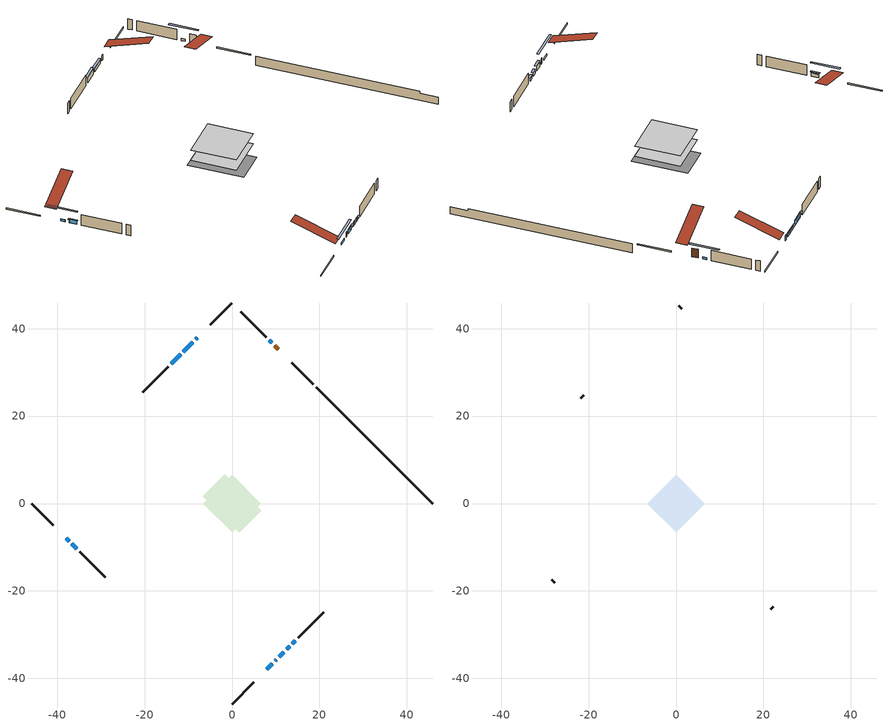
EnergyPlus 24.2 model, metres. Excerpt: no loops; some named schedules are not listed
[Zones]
conditioned space
 floor adiabatic (AdiabaticFloorConstruction): -6.63,0 0,6.63 6.63,0 0,-6.63 z0.64
 floor foundation (Slab1 construction): -6.65,1.62 -1.62,6.65 6.65,-1.62 1.62,-6.65 z-1.49
 wall outside (RimJoist1 construction): 0,-45.87 4.98,-40.88 / -45.87,0 -40.88,-4.98 / 0,45.87 -4.98,40.88 / 18.63,27.24 13.64,32.22 z0.64:0.94
 wall outside (AdiabaticWallConstruction 1): 10.63,35.24 9.72,36.14 z0.64:2.67
 wall outside (AdiabaticWallConstruction): -8,37.87 -8.3,37.57 / 9.84,-36.02 10.14,-35.73 / -11.76,34.1 -13.92,31.95 z0.64:1.86; 9.07,36.8 8.47,37.39 / 8,-37.87 9.19,-36.68 / -37.87,-8 -37.27,-8.59 z0.64:1.12; -8.95,36.91 -11.11,34.76 / -36.62,-9.25 -35.54,-10.33 z0.64:1.4; 10.8,-35.07 11.87,-33.99 z0.64:1.68; 12.53,-33.34 13.18,-32.69 z0.64:1.33; 13.83,-32.03 14.48,-31.38 z0.64:1.25
 wall outside (Wall1 construction): 15.14,-30.73 20.99,-24.88 / -34.88,-10.98 -29.03,-16.83 / -14.58,31.29 -20.43,25.44 / 7.82,38.05 1.97,43.9 z0.64:3.08
 wall foundation (FoundationWall1 construction): 19.28,26.58,-1.49 19.28,26.58,0.64 43.21,2.66,0.64 43.21,2.66,0.21 45.87,0,0.21 45.87,0,-1.49
 window (WindowConstruction 6): -8,37.87 -8.3,37.57 z0.64:1.86
 window (WindowConstruction 8): 9.07,36.8 8.47,37.39 z0.64:1.12
 window (WindowConstruction 9): 8,-37.87 9.19,-36.68 z0.64:1.12
 window (WindowConstruction 10): -37.87,-8 -37.27,-8.59 z0.64:1.12
 window (WindowConstruction 7): 9.84,-36.02 10.14,-35.73 z0.64:1.86
 window (WindowConstruction): -8.95,36.91 -11.11,34.76 z0.64:1.4
 window (WindowConstruction 1): -11.76,34.1 -13.92,31.95 z0.64:1.86
 window (WindowConstruction 2): 10.8,-35.07 11.87,-33.99 z0.64:1.68
 window (WindowConstruction 3): 12.53,-33.34 13.18,-32.69 z0.64:1.33
 window (WindowConstruction 4): 13.83,-32.03 14.48,-31.39 z0.64:1.25
 window (WindowConstruction 5): -36.62,-9.25 -35.54,-10.33 z0.64:1.4
 door (Door): 10.63,35.24 9.73,36.14 z0.64:2.67
 ceiling adiabatic (AdiabaticFloorConstruction): 0,-6.63 6.63,0 0,6.63 -6.63,0 z0.64
attic - vented
 floor to conditioned space (Floor1 construction Reversed): -6.63,0 0,6.63 6.63,0 0,-6.63 z3.08
 wall outside (Wall2 construction): 21.64,-24.22 22.3,-23.57 / -28.38,-17.49 -27.72,-18.15 / -21.08,24.78 -21.74,24.13 / 1.31,44.55 0.66,45.21 z0.64:3.08
 roof outside (Roof1 construction): 7.34,-38.52,3.08 0.88,-32.06,6.12 -0.82,-33.77,6.12 5.64,-40.23,3.08; -38.52,-7.34,3.08 -32.06,-0.88,6.12 -33.77,0.82,6.12 -40.23,-5.64,3.08; -7.34,38.52,3.08 -0.88,32.06,6.12 0.82,33.77,6.12 -5.64,40.23,3.08; 11.28,34.58,3.08 4.83,28.12,6.12 6.53,26.42,6.12 12.99,32.88,3.08
shading: 6.61,39.26 10.93,34.93 11.23,35.22 6.9,39.55 z3.76; 11.05,-34.81 6.13,-39.73 6.42,-40.02 11.34,-35.1 z3.76; -35.41,-10.46 -39.73,-6.13 -40.02,-6.42 -35.7,-10.75 z3.76; -11.25,34.62 -8.81,37.06 -9.1,37.35 -11.54,34.91 z1.6; -14.06,31.8 -11.62,34.24 -11.91,34.53 -14.35,32.1 z2.06; 12.02,-33.85 10.65,-35.21 10.95,-35.5 12.31,-34.14 z1.88; 13.32,-32.55 12.39,-33.48 12.68,-33.77 13.61,-32.84 z1.53; 14.62,-31.24 13.69,-32.17 13.98,-32.47 14.91,-31.53 z1.45; -35.4,-10.47 -36.76,-9.11 -37.05,-9.4 -35.69,-10.76 z1.6
[Building]
Building 1: Terrain=Suburbs
[Site:Location]
Edmonton Intl AP_AB: Latitude {deg}=53.31; Longitude {deg}=-113.58; Time Zone {hr}=-7; Elevation {m}=723; Keep Site Location Information=Yes
[Site:GroundTemperature:Shallow]
-1.56185, -3.61833, -3.78302, -2.80711, 1.11059, 5.01004, 8.39065, 10.5322, 10.7141, 8.97234, 5.67794, 1.89811
[Site:WaterMainsTemperature]
Calculation Method=Schedule; Temperature Schedule=mains temperature schedule
[Material] Roughness=Rough; Thermal Absorptance=0.9
Name | Thickness {m} | Conductivity {W/m-K} | Density {kg/m3} | Specific Heat {J/kg-K} | Solar Absorptance | Visible Absorptance
asphalt or fiberglass shingles | 0.00635 | 0.162714 | 1121.4 | 1465.45 | 0.4 | 0.4
ceiling loosefill ins | 0.169333 | 0.0480833 | 16.02 | 1046.75 | 0.7 | 0.7
ceiling stud and cavity | 0.1397 | 0.550941 | 65.682 | 1177.47 | 0.7 | 0.7
concrete 4.0 in. | 0.1016 | 1.803125 | 2242.8 | 837.4 | 0.7 | 0.7
concrete 8.0 in. | 0.2032 | 1.803125 | 2242.8 | 837.4 | 0.7 | 0.7
door material | 0.04445 | 0.053851 | 512.64 | 1214.23 | 0.7 | 0.7
exterior vertical ins | 0.00634375 | 0.029427 | 32.04 | 1214.23 | 0.7 | 0.7
floor covering | 0.0127 | 0.0433444 | 54.468 | 1339.84 | 0.6 | 0.6
floor rigid ins; wall rigid ins 1 | 0.512978 | 0.029427 | 32.04 | 1214.23 | 0.7 | 0.7
floor stud and cavity | 0.1397 | 1.75129 | 37.0049 | 1207.88 | 0.7 | 0.7
furniture material conditioned space 1 | 0.1524 | 0.115458 | 640.8 | 1214.23 | 0.6 | 0.6
gypsum board | 0.0127 | 0.160291 | 801 | 837.4 | 0.6 | 0.6
gypsum board 1 | 0.0127 | 0.160291 | 801 | 837.4 | 0.7 | 0.7
osb sheathing 0.5 in. | 0.0127 | 0.115458 | 512.64 | 1214.23 | 0.7 | 0.7
osb sheathing 0.75 in. | 0.01905 | 0.115458 | 512.64 | 1214.23 | 0.7 | 0.7
osb sheathing 2.0 in. | 0.0508 | 0.115458 | 512.64 | 1214.23 | 0.7 | 0.7
rim joist stud and cavity | 0.0508 | 0.0296634 | 125.044 | 1163.47 | 0.6 | 0.6
wall rigid ins | 0.051816 | 0.029427 | 32.04 | 1214.23 | 0.7 | 0.7
wall stud and cavity | 0.1397 | 0.116332 | 139.0536 | 1170.24 | 0.7 | 0.7
wall stud and cavity 1 | 0.0889 | 6.1454 | 50.32683 | 1063.81 | 0.6 | 0.6
wall stud and cavity 2 | 0.0889 | 0.380278 | 52.3479 | 1209.89 | 0.7 | 0.7
wall stud and cavity 3 | 0.0889 | 0.391764 | 83.0341 | 1211.67 | 0.7 | 0.7
wood siding | 0.0254 | 0.102417 | 544.68 | 1172.36 | 0.4 | 0.4
wood siding 1 | 0.00254 | 0.102417 | 544.68 | 1172.36 | 0.4 | 0.4
wood siding 2; wood siding 3; wood siding 4 | 0.0254 | 0.102417 | 544.68 | 1172.36 | 0.7 | 0.7
[WindowMaterial:SimpleGlazingSystem]
Name | U-Factor {W/m2-K} | Solar Heat Gain Coefficient
WindowMaterial | 1.90951 | 0.48
WindowMaterial 1 | 1.694883 | 0.54
WindowMaterial 2 | 4.014346 | 0.55
WindowMaterial 3 | 4.65937 | 0.52
WindowMaterial 4 | 2.07985 | 0.43
WindowMaterial 5 | 3.30687 | 0.6
WindowMaterial 6 | 4.690028 | 0.52
[Construction]
AdiabaticFloorConstruction: floor stud and cavity, floor rigid ins, osb sheathing 0.75 in., floor covering
AdiabaticWallConstruction: wood siding 3, wall rigid ins 1, wall stud and cavity 2, gypsum board
AdiabaticWallConstruction 1: wood siding 4, wall rigid ins 1, wall stud and cavity 2, gypsum board
Door: door material
Floor1 construction Reversed: gypsum board, ceiling stud and cavity, ceiling loosefill ins
FoundationWall1 construction: concrete 8.0 in., gypsum board 1
furniture construction conditioned space 1: furniture material conditioned space 1
PartitionWallConstruction: gypsum board, wall stud and cavity 3, gypsum board
RimJoist1 construction: wood siding 2, osb sheathing 2.0 in., rim joist stud and cavity
Roof1 construction: asphalt or fiberglass shingles
Slab1 construction: concrete 4.0 in.
Wall1 construction: wood siding, wall rigid ins, osb sheathing 0.5 in., wall stud and cavity, gypsum board
Wall2 construction: wood siding 1, wall stud and cavity 1
WindowConstruction; WindowConstruction 5: WindowMaterial
WindowConstruction 1: WindowMaterial 1
WindowConstruction 10; WindowConstruction 8; WindowConstruction 9: WindowMaterial 6
WindowConstruction 2: WindowMaterial 2
WindowConstruction 3: WindowMaterial 3
WindowConstruction 4: WindowMaterial 4
WindowConstruction 6; WindowConstruction 7: WindowMaterial 5
[Zone] Multiplier=1; Part of Total Floor Area=Yes
Name | Volume {m3}
attic - vented | 43.4639
conditioned space | 410.8
[Space]
Name | Zone | Volume {m3}
attic - vented 1 | attic - vented | 43.4639
conditioned space 1 | conditioned space | 410.8
[ZoneInfiltration:EffectiveLeakageArea]
infil attic - vented 1: Zone or Space=attic - vented 1; Schedule=Always On Discrete; Effective Air Leakage Area {cm2}=3058.78; Stack Coefficient=0.000381279; Wind Coefficient=1.31929e-05
[ZoneMixing]
whole house fan mix: Zone or Space=attic - vented; Schedule=Always On Continuous; Design Flow Rate Calculation Method=Flow/Zone; Design Flow Rate {m3/s}=0; Source Zone or Space=conditioned space
[SurfaceProperty:ExposedFoundationPerimeter]
Slab1: Exposed Perimeter Calculation Method=TotalExposedPerimeter; Total Exposed Perimeter {m}=37.593
[InternalMass] Zone or ZoneList=conditioned space; Space or SpaceList=conditioned space 1
Name | Construction | Surface Area {m2}
furniture mass conditioned space 1 | furniture construction conditioned space 1 | 68.4001
partition wall mass | PartitionWallConstruction | 171
[Lights]
interior lighting: Zone or ZoneList or Space or SpaceList=conditioned space 1; Schedule=interior lighting schedule; Design Level Calculation Method=LightingLevel; Lighting Level {W}=343.2; Return Air Fraction=0; Fraction Radiant=0.6; Fraction Visible=0.2; Fraction Replaceable=1
[People]
occupants: Zone or ZoneList or Space or SpaceList=conditioned space 1; Number of People Schedule=occupants schedule; Number of People Calculation Method=People; Number of People=3; Fraction Radiant=0.314171; Sensible Heat Fraction=0.56303; Activity Level Schedule=occupants activity schedule; Carbon Dioxide Generation Rate {m3/s-W}=0; Enable ASHRAE 55 Comfort Warnings=No; Mean Radiant Temperature Calculation Type=EnclosureAveraged
[ElectricEquipment] Zone or ZoneList or Space or SpaceList=conditioned space 1; Design Level Calculation Method=EquipmentLevel
Name | Schedule | Design Level {W} | Fraction Latent | Fraction Radiant | Fraction Lost
clothes dryer | clothes dryer schedule | 140.772 | 0.015 | 0.081 | 0.85
clothes washer | clothes washer schedule | 32.1985 | 0.03 | 0.162 | 0.7
cooking range | cooking range schedule | 215.147 | 0.08 | 0.432 | 0.2
dishwasher | dishwasher schedule | 66.8632 | 0.3 | 0.18 | 0.4
fridge | fridge schedule | 72.9452 | 0 | 0.6 | 0
mech vent bath fan 0 | mech vent bath fan 0 schedule | 50.2 | 0 | 0 | 1
mech vent house fan | mech vent house fan schedule | 0 | 0 | 0 | 1
mech vent house fan cfis | mech vent house fan cfis schedule | 0 | 0 | 0 | 0
mech vent range fan 0 | mech vent range fan 0 schedule | 57 | 0 | 0 | 1
misc plug loads | misc plug loads schedule | 494.7 | 0.045 | 0.513 | 0.1
whole house fan | Always On Discrete | 0 | 0 | 0 | 1
[OtherEquipment] Zone or ZoneList or Space or SpaceList=conditioned space 1; Design Level Calculation Method=EquipmentLevel
Name | Fuel Type | Schedule | Design Level {W} | Fraction Latent | Fraction Radiant | Fraction Lost
clothes dryer 1 | Electricity | clothes dryer schedule | 0 | 0.015 | 0.081 | 0.85
cooking range 1 | Electricity | cooking range schedule | 0 | 0.08 | 0.432 | 0.2
general water use latent | None | general water use schedule | 62.594 | 1 | 0 | 0
general water use sensible | None | general water use schedule | -61.6891 | 0 | 0.6 | 0
mech vent house fan latent load | None | Always On Discrete | 0 | 1 | 0 | 0
mech vent house fan sensible load | None | Always On Discrete | 0 | 0 | 0 | 0
water heater energy adjustment1 | NaturalGas | Always On Discrete | 0.01 | 0 | 0 | 1
[ZoneInfiltration:DesignFlowRate] Zone or ZoneList or Space or SpaceList=conditioned space 1; Schedule=Always On Discrete; Design Flow Rate Calculation Method=Flow/Zone; Design Flow Rate {m3/s}=0
infil flow; natural vent flow; whole house fan flow
[AvailabilityManager:Scheduled]
furnace airloop Availability Manager: Schedule=Always On Discrete
[Foundation:Kiva]
Foundation Kiva 1: Initial Indoor Air Temperature {C}=18; Wall Height Above Grade {m}=0.639989; Wall Depth Below Slab {m}=0.2032; Custom Block Material Name 1=exterior vertical ins; Custom Block Depth 1 {m}=2.13; Custom Block X Position 1 {m}=0.2159; Custom Block Z Position 1 {m}=0
[Foundation:Kiva:Settings]
Soil Conductivity {W/m-K}=0.849921; Soil Density {kg/m3}=1842.3; Soil Specific Heat {J/kg-K}=418.7; Ground Solar Absorptivity=0.9; Ground Thermal Absorptivity=0.9; Ground Surface Roughness {m}=0.03; Far-Field Width {m}=40; Deep-Ground Boundary Condition=ZeroFlux; Deep-Ground Depth {m}=40; Minimum Cell Dimension {m}=0.2; Maximum Cell Growth Coefficient=3; Simulation Timestep=Timestep
[Exterior:Lights]
exterior lighting: Schedule=exterior lighting schedule; Design Level {W}=75.6
[EnergyManagementSystem:GlobalVariable]
furnace_airloop_Fan_RTF
infil_program_Qfan
infil_program_Qinf
natural_vent_program_Qnv
natural_vent_program_Qwhf
[EnergyManagementSystem:Sensor]
Name | Output:Variable or Output:Meter Index Key | Output:Variable or Output:Meter
airflow_gain | infil flow | Infiltration Sensible Heat Gain Energy
airflow_gain_1 | natural vent flow | Infiltration Sensible Heat Gain Energy
airflow_gain_2 | whole house fan flow | Infiltration Sensible Heat Gain Energy
airflow_loss | infil flow | Infiltration Sensible Heat Loss Energy
airflow_loss_1 | natural vent flow | Infiltration Sensible Heat Loss Energy
airflow_loss_2 | whole house fan flow | Infiltration Sensible Heat Loss Energy
clg_load_cond |  | Cooling:EnergyTransfer:Zone:CONDITIONED SPACE
clg_sp_s; clg_sp_s_1 | cooling setpoint | Schedule Value
clothes_dryer_exhaust_0_sch_s | clothes dryer exhaust 0 schedule | Schedule Value
cool_season | cooling season schedule | Schedule Value
htg_load_cond |  | Heating:EnergyTransfer:Zone:CONDITIONED SPACE
htg_sp_s; htg_sp_s_1 | heating setpoint | Schedule Value
ig_ee_conv | clothes dryer | Electric Equipment Convective Heating Energy
ig_ee_conv_2 | cooking range | Electric Equipment Convective Heating Energy
ig_ee_conv_4 | fridge | Electric Equipment Convective Heating Energy
ig_ee_conv_5 | misc plug loads | Electric Equipment Convective Heating Energy
ig_ee_conv_6 | whole house fan | Electric Equipment Convective Heating Energy
ig_ee_rad | clothes dryer | Electric Equipment Radiant Heating Energy
ig_ee_rad_2 | cooking range | Electric Equipment Radiant Heating Energy
ig_ee_rad_4 | fridge | Electric Equipment Radiant Heating Energy
ig_ee_rad_5 | misc plug loads | Electric Equipment Radiant Heating Energy
ig_ee_rad_6 | whole house fan | Electric Equipment Radiant Heating Energy
ig_lgt_conv | interior lighting | Lights Convective Heating Energy
ig_lgt_rad | interior lighting | Lights Radiant Heating Energy
ig_lgt_vis | interior lighting | Lights Visible Radiation Heating Energy
ig_oe_conv | clothes dryer 1 | Other Equipment Convective Heating Energy
ig_oe_conv_1 | cooking range 1 | Other Equipment Convective Heating Energy
ig_oe_conv_2 | general water use latent | Other Equipment Convective Heating Energy
ig_oe_conv_3 | general water use sensible | Other Equipment Convective Heating Energy
ig_oe_conv_4 | water heater energy adjustment1 | Other Equipment Convective Heating Energy
ig_oe_rad | clothes dryer 1 | Other Equipment Radiant Heating Energy
ig_oe_rad_1 | cooking range 1 | Other Equipment Radiant Heating Energy
ig_oe_rad_2 | general water use latent | Other Equipment Radiant Heating Energy
ig_oe_rad_3 | general water use sensible | Other Equipment Radiant Heating Energy
ig_oe_rad_4 | water heater energy adjustment1 | Other Equipment Radiant Heating Energy
ig_ppl_conv | occupants | People Convective Heating Energy
ig_ppl_rad | occupants | People Radiant Heating Energy
im_conv | furniture mass conditioned space 1 | Surface Inside Face Convection Heat Gain Energy
im_conv_1 | partition wall mass | Surface Inside Face Convection Heat Gain Energy
im_ig | furniture mass conditioned space 1 | Surface Inside Face Internal Gains Radiation Heat Gain Energy
im_ig_1 | partition wall mass | Surface Inside Face Internal Gains Radiation Heat Gain Energy
im_lgt | furniture mass conditioned space 1 | Surface Inside Face Lights Radiation Heat Gain Energy
im_lgt_1 | partition wall mass | Surface Inside Face Lights Radiation Heat Gain Energy
im_sol | furniture mass conditioned space 1 | Surface Inside Face Solar Radiation Heat Gain Energy
im_sol_1 | partition wall mass | Surface Inside Face Solar Radiation Heat Gain Energy
im_surf | furniture mass conditioned space 1 | Surface Inside Face Net Surface Thermal Radiation Heat Gain Energy
im_surf_1 | partition wall mass | Surface Inside Face Net Surface Thermal Radiation Heat Gain Energy
mech_vent_bath_fan_0_sch_s | mech vent bath fan 0 schedule | Schedule Value
mech_vent_range_fan_0_sch_s | mech vent range fan 0 schedule | Schedule Value
mv_conv | mech vent bath fan 0 | Electric Equipment Convective Heating Energy
mv_conv_1 | mech vent house fan | Electric Equipment Convective Heating Energy
mv_conv_2 | mech vent house fan cfis | Electric Equipment Convective Heating Energy
mv_conv_3 | mech vent range fan 0 | Electric Equipment Convective Heating Energy
mv_conv_4 | mech vent house fan latent load | Other Equipment Convective Heating Energy
mv_conv_5 | mech vent house fan sensible load | Other Equipment Convective Heating Energy
mv_rad | mech vent bath fan 0 | Electric Equipment Radiant Heating Energy
mv_rad_1 | mech vent house fan | Electric Equipment Radiant Heating Energy
mv_rad_2 | mech vent house fan cfis | Electric Equipment Radiant Heating Energy
mv_rad_3 | mech vent range fan 0 | Electric Equipment Radiant Heating Energy
mv_rad_4 | mech vent house fan latent load | Other Equipment Radiant Heating Energy
mv_rad_5 | mech vent house fan sensible load | Other Equipment Radiant Heating Energy
natural_vent_s | natural vent schedule | Schedule Value
out_pb_s |  | Site Outdoor Air Barometric Pressure
out_wt_s |  | Site Outdoor Air Humidity Ratio
site_vw_s |  | Site Wind Speed
ss_back_out | Window1 | Surface Window Shortwave from Zone Back Out Window Heat Transfer Rate
ss_back_out_1 | Window10 | Surface Window Shortwave from Zone Back Out Window Heat Transfer Rate
ss_back_out_10 | Window9 | Surface Window Shortwave from Zone Back Out Window Heat Transfer Rate
ss_back_out_2 | Window11 | Surface Window Shortwave from Zone Back Out Window Heat Transfer Rate
ss_back_out_3 | Window13 | Surface Window Shortwave from Zone Back Out Window Heat Transfer Rate
ss_back_out_4 | Window2 | Surface Window Shortwave from Zone Back Out Window Heat Transfer Rate
ss_back_out_5 | Window3 | Surface Window Shortwave from Zone Back Out Window Heat Transfer Rate
ss_back_out_6 | Window5 | Surface Window Shortwave from Zone Back Out Window Heat Transfer Rate
ss_back_out_7 | Window6 | Surface Window Shortwave from Zone Back Out Window Heat Transfer Rate
ss_back_out_8 | Window7 | Surface Window Shortwave from Zone Back Out Window Heat Transfer Rate
ss_back_out_9 | Window8 | Surface Window Shortwave from Zone Back Out Window Heat Transfer Rate
ss_conv | Door1 | Surface Inside Face Convection Heat Gain Energy
ss_conv_1 | Window1 | Surface Inside Face Convection Heat Gain Energy
ss_conv_10 | Window8 | Surface Inside Face Convection Heat Gain Energy
ss_conv_11 | Window9 | Surface Inside Face Convection Heat Gain Energy
ss_conv_2 | Window10 | Surface Inside Face Convection Heat Gain Energy
ss_conv_3 | Window11 | Surface Inside Face Convection Heat Gain Energy
ss_conv_4 | Window13 | Surface Inside Face Convection Heat Gain Energy
ss_conv_5 | Window2 | Surface Inside Face Convection Heat Gain Energy
ss_conv_6 | Window3 | Surface Inside Face Convection Heat Gain Energy
ss_conv_7 | Window5 | Surface Inside Face Convection Heat Gain Energy
ss_conv_8 | Window6 | Surface Inside Face Convection Heat Gain Energy
ss_conv_9 | Window7 | Surface Inside Face Convection Heat Gain Energy
ss_ig | Door1 | Surface Inside Face Internal Gains Radiation Heat Gain Energy
ss_ig_1 | Window1 | Surface Inside Face Internal Gains Radiation Heat Gain Energy
ss_ig_10 | Window8 | Surface Inside Face Internal Gains Radiation Heat Gain Energy
ss_ig_11 | Window9 | Surface Inside Face Internal Gains Radiation Heat Gain Energy
ss_ig_2 | Window10 | Surface Inside Face Internal Gains Radiation Heat Gain Energy
ss_ig_3 | Window11 | Surface Inside Face Internal Gains Radiation Heat Gain Energy
ss_ig_4 | Window13 | Surface Inside Face Internal Gains Radiation Heat Gain Energy
ss_ig_5 | Window2 | Surface Inside Face Internal Gains Radiation Heat Gain Energy
ss_ig_6 | Window3 | Surface Inside Face Internal Gains Radiation Heat Gain Energy
ss_ig_7 | Window5 | Surface Inside Face Internal Gains Radiation Heat Gain Energy
ss_ig_8 | Window6 | Surface Inside Face Internal Gains Radiation Heat Gain Energy
ss_ig_9 | Window7 | Surface Inside Face Internal Gains Radiation Heat Gain Energy
ss_lgt | Door1 | Surface Inside Face Lights Radiation Heat Gain Energy
ss_sol | Door1 | Surface Inside Face Solar Radiation Heat Gain Energy
ss_surf | Door1 | Surface Inside Face Net Surface Thermal Radiation Heat Gain Energy
ss_surf_1 | Window1 | Surface Inside Face Net Surface Thermal Radiation Heat Gain Energy
ss_surf_10 | Window8 | Surface Inside Face Net Surface Thermal Radiation Heat Gain Energy
ss_surf_11 | Window9 | Surface Inside Face Net Surface Thermal Radiation Heat Gain Energy
ss_surf_2 | Window10 | Surface Inside Face Net Surface Thermal Radiation Heat Gain Energy
ss_surf_3 | Window11 | Surface Inside Face Net Surface Thermal Radiation Heat Gain Energy
ss_surf_4 | Window13 | Surface Inside Face Net Surface Thermal Radiation Heat Gain Energy
ss_surf_5 | Window2 | Surface Inside Face Net Surface Thermal Radiation Heat Gain Energy
ss_surf_6 | Window3 | Surface Inside Face Net Surface Thermal Radiation Heat Gain Energy
ss_surf_7 | Window5 | Surface Inside Face Net Surface Thermal Radiation Heat Gain Energy
ss_surf_8 | Window6 | Surface Inside Face Net Surface Thermal Radiation Heat Gain Energy
ss_surf_9 | Window7 | Surface Inside Face Net Surface Thermal Radiation Heat Gain Energy
ss_trans_in | Window1 | Surface Window Transmitted Solar Radiation Rate
ss_trans_in_1 | Window10 | Surface Window Transmitted Solar Radiation Rate
ss_trans_in_10 | Window9 | Surface Window Transmitted Solar Radiation Rate
ss_trans_in_2 | Window11 | Surface Window Transmitted Solar Radiation Rate
ss_trans_in_3 | Window13 | Surface Window Transmitted Solar Radiation Rate
ss_trans_in_4 | Window2 | Surface Window Transmitted Solar Radiation Rate
ss_trans_in_5 | Window3 | Surface Window Transmitted Solar Radiation Rate
ss_trans_in_6 | Window5 | Surface Window Transmitted Solar Radiation Rate
ss_trans_in_7 | Window6 | Surface Window Transmitted Solar Radiation Rate
ss_trans_in_8 | Window7 | Surface Window Transmitted Solar Radiation Rate
ss_trans_in_9 | Window8 | Surface Window Transmitted Solar Radiation Rate
ss_trans_out | Window1 | Surface Inside Face Initial Transmitted Diffuse Transmitted Out Window Solar Radiation Rate
ss_trans_out_1 | Window10 | Surface Inside Face Initial Transmitted Diffuse Transmitted Out Window Solar Radiation Rate
ss_trans_out_10 | Window9 | Surface Inside Face Initial Transmitted Diffuse Transmitted Out Window Solar Radiation Rate
ss_trans_out_2 | Window11 | Surface Inside Face Initial Transmitted Diffuse Transmitted Out Window Solar Radiation Rate
ss_trans_out_3 | Window13 | Surface Inside Face Initial Transmitted Diffuse Transmitted Out Window Solar Radiation Rate
ss_trans_out_4 | Window2 | Surface Inside Face Initial Transmitted Diffuse Transmitted Out Window Solar Radiation Rate
ss_trans_out_5 | Window3 | Surface Inside Face Initial Transmitted Diffuse Transmitted Out Window Solar Radiation Rate
ss_trans_out_6 | Window5 | Surface Inside Face Initial Transmitted Diffuse Transmitted Out Window Solar Radiation Rate
ss_trans_out_7 | Window6 | Surface Inside Face Initial Transmitted Diffuse Transmitted Out Window Solar Radiation Rate
ss_trans_out_8 | Window7 | Surface Inside Face Initial Transmitted Diffuse Transmitted Out Window Solar Radiation Rate
ss_trans_out_9 | Window8 | Surface Inside Face Initial Transmitted Diffuse Transmitted Out Window Solar Radiation Rate
s_conv | Floor1 | Surface Inside Face Convection Heat Gain Energy
s_conv_1 | FoundationWall1 | Surface Inside Face Convection Heat Gain Energy
s_conv_10 | Wall1:225 | Surface Inside Face Convection Heat Gain Energy
s_conv_11 | Wall1:315 | Surface Inside Face Convection Heat Gain Energy
s_conv_12 | Wall1:45 | Surface Inside Face Convection Heat Gain Energy
s_conv_2 | inferred conditioned ceiling | Surface Inside Face Convection Heat Gain Energy
s_conv_3 | inferred conditioned floor | Surface Inside Face Convection Heat Gain Energy
s_conv_4 | RimJoist1:135 | Surface Inside Face Convection Heat Gain Energy
s_conv_5 | RimJoist1:225 | Surface Inside Face Convection Heat Gain Energy
s_conv_6 | RimJoist1:315 | Surface Inside Face Convection Heat Gain Energy
s_conv_7 | RimJoist1:45 | Surface Inside Face Convection Heat Gain Energy
s_conv_8 | Slab1 | Surface Inside Face Convection Heat Gain Energy
s_conv_9 | Wall1:135 | Surface Inside Face Convection Heat Gain Energy
s_ig | Floor1 | Surface Inside Face Internal Gains Radiation Heat Gain Energy
s_ig_1 | FoundationWall1 | Surface Inside Face Internal Gains Radiation Heat Gain Energy
s_ig_10 | Wall1:225 | Surface Inside Face Internal Gains Radiation Heat Gain Energy
s_ig_11 | Wall1:315 | Surface Inside Face Internal Gains Radiation Heat Gain Energy
s_ig_12 | Wall1:45 | Surface Inside Face Internal Gains Radiation Heat Gain Energy
s_ig_2 | inferred conditioned ceiling | Surface Inside Face Internal Gains Radiation Heat Gain Energy
s_ig_3 | inferred conditioned floor | Surface Inside Face Internal Gains Radiation Heat Gain Energy
s_ig_4 | RimJoist1:135 | Surface Inside Face Internal Gains Radiation Heat Gain Energy
s_ig_5 | RimJoist1:225 | Surface Inside Face Internal Gains Radiation Heat Gain Energy
